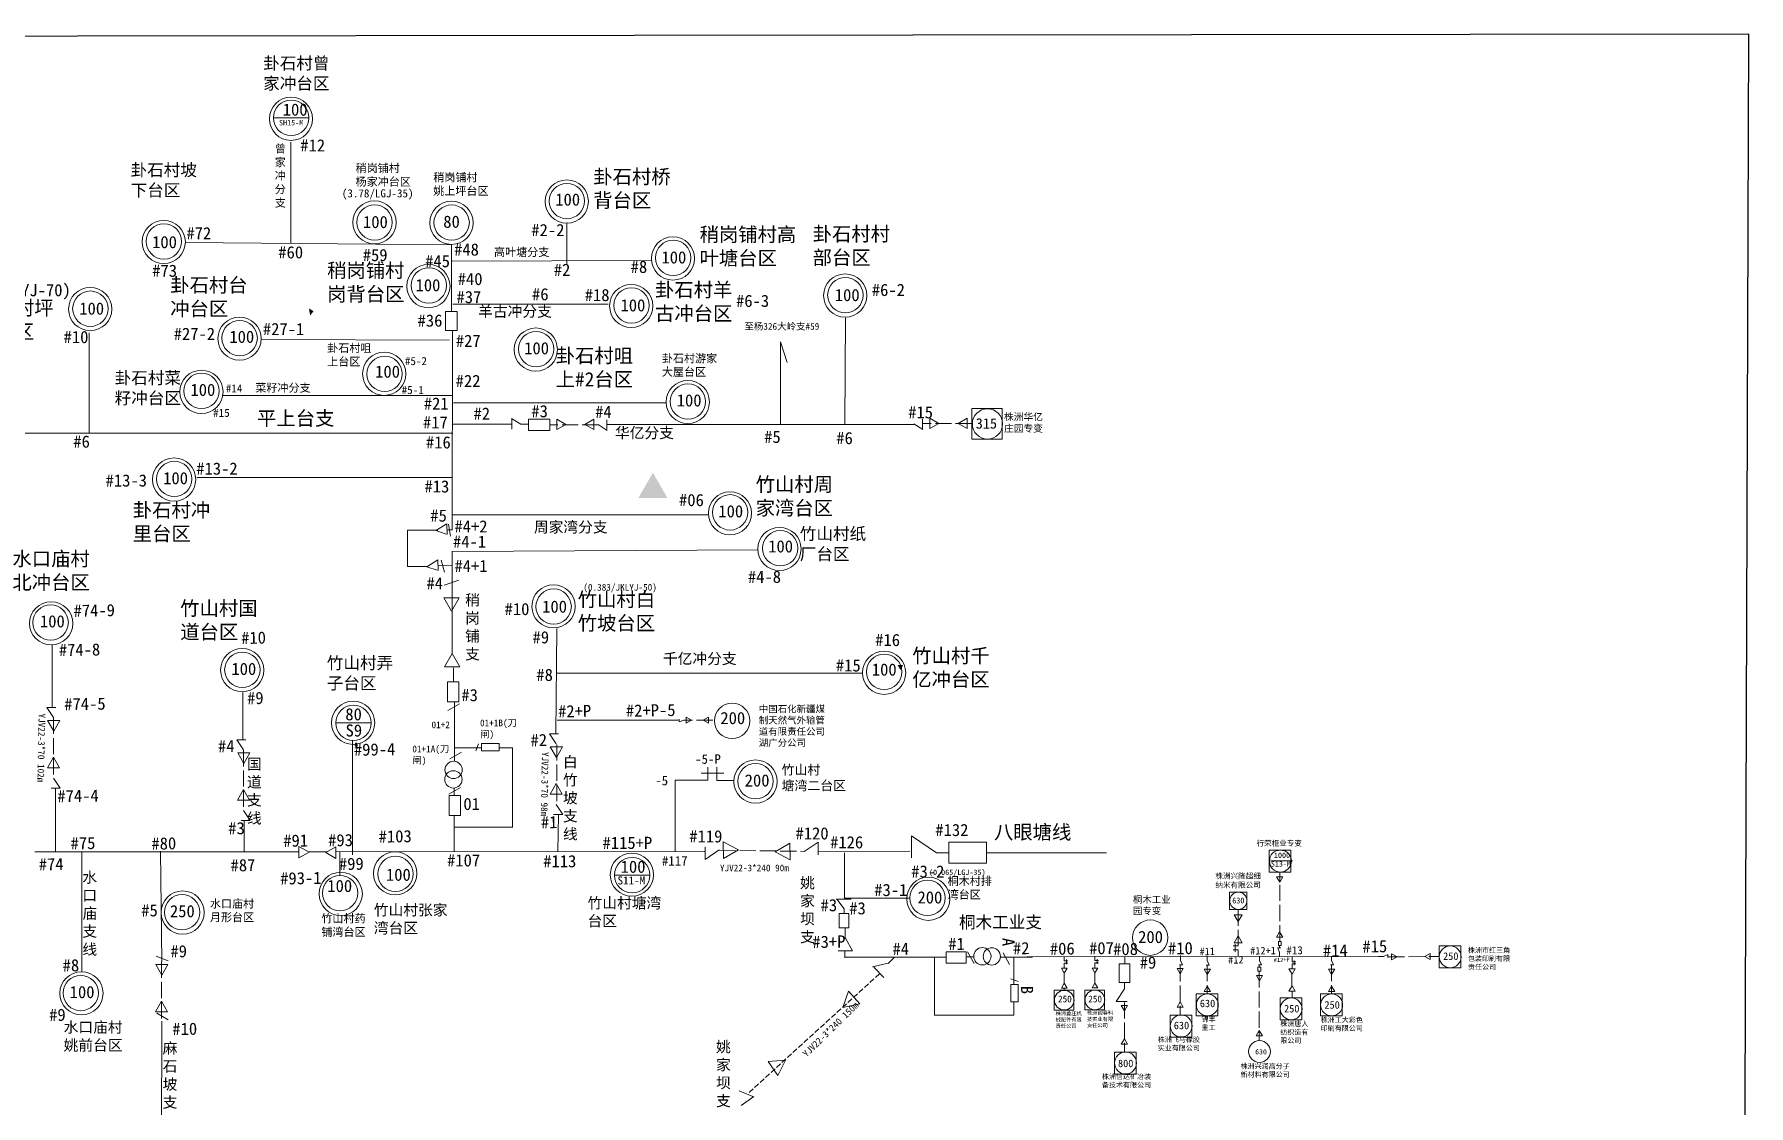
# Model space of a CAD drawing. Header units: millimetres. Extents: x 31 to 2210, y -699 to 811.
# Drawn here: x 824 to 2093, y 18 to 811 of the extents above; entities that cross this region are included whole.
import ezdxf

# ---------------------------------------------------------------- set-up
doc = ezdxf.new("R2010")
doc.units = ezdxf.units.MM
doc.header["$MEASUREMENT"] = 0
doc.linetypes.add('ACAD_ISO02W100', pattern=[15, 12, -3])
doc.linetypes.add('JIS_02_4.0', pattern=[5.5, 4, -1.5])
doc.layers.add('图层2', color=7, linetype='Continuous', lineweight=20)
doc.layers.add('边框层', color=7, linetype='Continuous', lineweight=30)
doc.styles.add('_txtstyle_7.00_0_0', font='simsun.ttc', dxfattribs={"height": 7})
doc.styles.add('_txtstyle_700.00_0_0700', font='simsun.ttc', dxfattribs={"height": 700})
doc.styles.add('_txtstyle_8.00_0_0', font='simsun.ttc', dxfattribs={"height": 8})
doc.styles.add('_txtstyle_9.00_0_0', font='simsun.ttc', dxfattribs={"height": 9})

msp = doc.modelspace()

# ---------------------------------------------------------------- hatches: boundary and pattern name
at = {"layer": '图层2'}
h = msp.add_hatch(color=256, dxfattribs=at)
h.paths.add_polyline_path([(1031, 605.8), (1027.6, 607.9), (1028, 605.3)])
h.paths.add_polyline_path([(1028, 605.3), (1028.5, 602.7), (1031, 605.8)])
for points in [[(1271.4, 467.6), (1292.9, 467.6), (1282.2, 486.2)], [(1463.3, 343.8), (1465.4, 340.2), (1467.4, 343.8)]]:
    msp.add_hatch(color=256, dxfattribs=at).paths.add_polyline_path(points)

# ---------------------------------------------------------------- linework, layer by layer
at = {"color": 0, "linetype": 'ByBlock'}
for p, q in [((1063.6, 284.5), (1061.5, 284.5)), ((1063.2, 285.2), (1061.9, 285.2)), ((1063, 285.7), (1062.1, 285.7)), ((1062.6, 283.2), (1062.6, 284.5))]:
    msp.add_line(p, q, dxfattribs=at)
at = {"layer": '图层2'}
for p, q in [((1027.5, 749), (1001.3, 749)), ((1014.4, 749), (1027.5, 749)), ((1014.2, 656), (1014.2, 731)), ((1218.4, 641), (1218.4, 670.7)), ((1133.2, 654.9), (936, 656.8)), ((1133.2, 655), (1133.2, 605.8)), ((1280.9, 643.3), (1133.7, 642.8)), ((1249.1, 611), (1134, 611)), ((1424.2, 522.1), (1424.6, 601)), ((864.8, 515.5), (864.8, 589.9)), ((1131.5, 584.5), (992.1, 584.9)), ((1133.7, 443.6), (1133.9, 591.4)), ((1376.6, 522.3), (1376.6, 583.2)), ((1376.6, 583.2), (1381.6, 567.8)), ((1134, 543.4), (964, 543.4)), ((1134.5, 538.1), (1292.2, 538.1)), ((1133.8, 522.2), (1177.6, 522.2)), ((1177.6, 526.3), (1184.3, 522.1)), ((1177.8, 518.5), (1177.8, 525.8)), ((1184.3, 522.1), (1190.1, 522.1)), ((1248.3, 517.6), (1241.7, 521.9)), ((1248.1, 525.5), (1248.1, 518.2)), ((1248.6, 522), (1475.4, 522)), ((1482, 518.2), (1475.3, 522.4)), ((1481.7, 526), (1481.7, 518.7)), ((1134, 515.5), (800.6, 515.5)), ((944.7, 482.7), (1133.9, 482.7)), ((1129.7, 448.4), (1121.5, 443.4)), ((1129.9, 440.6), (1129.7, 448.4)), ((1129.9, 444.3), (1129.9, 440.6)), ((1130.8, 448.2), (1132.3, 439.2)), ((1133.8, 455.1), (1323, 455.1)), ((1100.6, 416.9), (1100.6, 443.8)), ((1100.6, 443.8), (1123.1, 443.8)), ((1121.5, 443.4), (1129.2, 440.8)), ((1129.9, 443.9), (1133.8, 443.9)), ((1123.1, 421.7), (1114.8, 416.6)), ((1123.3, 413.9), (1123.1, 421.7)), ((1125.5, 421.4), (1127.9, 412.5)), ((1133.6, 427.9), (1360, 429.1)), ((1133.6, 428.2), (1133.6, 352.4)), ((1115.3, 416.9), (1100.6, 416.9)), ((1114.8, 416.6), (1122.6, 414.1)), ((1133.8, 417.8), (1123.3, 417.5)), ((1123.3, 417.5), (1123.3, 413.9)), ((1138.5, 406.8), (1127.7, 403)), ((1134.5, 331.3), (1134.5, 341.8)), ((1138.9, 315.1), (1130.3, 310.2)), ((1135.2, 272.7), (1135.2, 316.5)), ((1140.5, 279.4), (1131.9, 274.5)), ((1135.3, 282.5), (1155.2, 282.5)), ((1151.2, 280.3), (1153.2, 285.6)), ((1168.3, 282.5), (1178.3, 282.5)), ((1178.3, 282.5), (1178.3, 224.1)), ((1139.8, 253.2), (1131.2, 248.2)), ((1135.1, 247), (1135.1, 252.7)), ((1135.1, 205.6), (1135.1, 232.1)), ((1178.4, 223.7), (1134.9, 223.7)), ((1492.1, 204.9), (1473.6, 217.4)), ((1501.3, 204.9), (1492.1, 204.9)), ((1472.4, 127.6), (1498.9, 127.6)), ((1490.5, 84.3), (1490.5, 127.9)), ((1513.8, 127.7), (1519.5, 127.7)), ((1520, 122.9), (1515.1, 131.5)), ((1539.5, 127.6), (1563, 127.6)), ((1546.2, 122.2), (1541.3, 130.8)), ((1549.3, 127.4), (1549.3, 107.5)), ((1586.6, 124.8), (1589.3, 124.8)), ((1586.6, 123.2), (1589.3, 123.2)), ((1586.6, 123.2), (1586.6, 119.4)), ((1588.2, 122.3), (1588.2, 125.8)), ((1609.3, 125), (1612, 125)), ((1609.3, 123.4), (1612, 123.4)), ((1609.3, 123.4), (1609.3, 119.6)), ((1610.9, 122.5), (1610.9, 126)), ((1755.1, 106.4), (1755.1, 115)), ((1755.2, 122.5), (1755.2, 118.7)), ((1755.3, 124.1), (1758, 124.1)), ((1755.3, 122.5), (1758, 122.5)), ((1756.9, 121.6), (1756.9, 125)), ((1547.2, 111.5), (1552.4, 109.6)), ((1755.2, 97.5), (1755.2, 102.4)), ((1549.4, 94.5), (1549.4, 84.5)), ((1549.4, 84.5), (1490.9, 84.5))]:
    msp.add_line(p, q, dxfattribs=at)
at = {"layer": '图层2', "linetype": 'ACAD_ISO02W100'}
for p, q in [((1241.9, 521.8), (1205.8, 521.8)), ((1518.2, 522.6), (1482, 522.6))]:
    msp.add_line(p, q, dxfattribs=at)
at = {"layer": '图层2', "color": 0}
for p, q in [((1210.4, 292.8), (1211.1, 370.8)), ((837.5, 358.5), (837.5, 312.5)), ((1211.1, 337.9), (1436.9, 337.9)), ((978.7, 288.7), (978.6, 323.4)), ((840.3, 312.5), (833.6, 312.5)), ((838.6, 305.1), (833.6, 312.5)), ((834.2, 302.8), (838.7, 294.9)), ((834.2, 302.8), (843.2, 302.8)), ((838.7, 294.9), (843.2, 302.8)), ((1047.4, 301), (1073.6, 301)), ((1060.5, 301), (1047.4, 301)), ((1212.3, 293), (1205.6, 293)), ((1210.6, 285.5), (1205.6, 293)), ((1211.3, 303), (1300.9, 303)), ((1301.6, 303.8), (1301.6, 301.7)), ((1305, 303), (1301.6, 301.7)), ((980.9, 288.5), (974.2, 288.5)), ((979.2, 281), (974.2, 288.5)), ((1059.7, 203.4), (1059.7, 287.9)), ((1206.2, 283.3), (1210.7, 275.4)), ((1206.2, 283.3), (1215.2, 283.3)), ((1210.7, 275.4), (1215.2, 283.3)), ((834, 267.7), (838.5, 275.7)), ((834, 267.7), (843, 267.7)), ((838.5, 275.7), (843, 267.7)), ((974.9, 278.8), (979.4, 270.9)), ((974.9, 278.8), (983.8, 278.8)), ((979.4, 270.9), (983.8, 278.8)), ((838.5, 260.2), (843.5, 252.8)), ((1206, 248.2), (1210.5, 256.1)), ((1210.5, 256.1), (1215, 248.2)), ((836.7, 252.8), (843.5, 252.8)), ((839.9, 252.1), (839.9, 206.1)), ((974.7, 243.7), (979.2, 251.6)), ((974.7, 243.7), (983.6, 243.7)), ((979.2, 251.6), (983.6, 243.7)), ((1206, 248.2), (1215, 248.2)), ((977.3, 228.8), (984.1, 228.7)), ((979.1, 236.2), (984.1, 228.7)), ((979.7, 205.3), (979.7, 228.6)), ((1208.7, 233.3), (1215.5, 233.2)), ((1210.5, 240.7), (1215.5, 233.2)), ((1212.2, 232.6), (1211.9, 206)), ((1473.6, 201), (1473.6, 217.4)), ((824.6, 205.6), (1019.9, 205.6)), ((859.4, 205.3), (859.5, 116.8)), ((917.7, 206), (918.7, 124)), ((1020.2, 209.6), (1020.2, 201)), ((1020.2, 209.6), (1027.8, 205.3)), ((1027.8, 205.3), (1020.2, 201)), ((1027.3, 205.6), (1040.9, 205.6)), ((1047.6, 209.3), (1040, 205)), ((1040, 205), (1047.6, 200.7)), ((1047.6, 209.3), (1047.6, 200.7)), ((1047.6, 205.6), (1320.4, 205.7)), ((1050.4, 188.1), (1050.4, 205.6)), ((1320.8, 209.3), (1320.9, 199.9)), ((1331.2, 207), (1320.9, 199.9)), ((1334.4, 200.5), (1334.2, 213)), ((1345.4, 206.9), (1334.2, 213)), ((1334.4, 200.5), (1345.4, 206.9)), ((1372.6, 205.6), (1383.6, 212)), ((1383.8, 199.5), (1372.6, 205.6)), ((1383.8, 199.5), (1383.6, 212)), ((1394.2, 205.8), (1404.5, 212.8)), ((1404.3, 205.9), (1472.4, 206.1)), ((1404.6, 203.4), (1404.5, 212.8)), ((1424, 204.8), (1423.9, 170.4)), ((1747.4, 198.9), (1739.3, 198.9)), ((1739.3, 198.9), (1755.5, 198.9)), ((1266.8, 188.3), (1253.7, 188.3)), ((1253.7, 188.3), (1279.9, 188.3)), ((1428.8, 170.4), (1417.9, 170.4)), ((1423.6, 163.3), (1418.2, 170.4)), ((1423.8, 171.2), (1472.2, 171.2)), ((1423.6, 159.9), (1423.6, 163.3)), ((1424.4, 141.1), (1424.4, 149.2)), ((1430, 132.2), (1424.6, 141.7)), ((923.3, 124.8), (914.4, 128.2)), ((1430, 132.2), (1419.2, 132.2)), ((1424.1, 132.2), (1424.1, 127.1)), ((1482.9, 127.6), (1424.5, 127.5)), ((1456.2, 122.9), (1460.7, 127.4)), ((1819.1, 128.1), (1559, 127.8)), ((1586.6, 124.8), (1586.6, 128)), ((1609.3, 125), (1609.3, 128.2)), ((1631.4, 127.7), (1631.4, 123.1)), ((1672.7, 125.1), (1672.7, 128.7)), ((1692.5, 124.8), (1692.5, 128.3)), ((1715.3, 135.9), (1711.6, 135.9)), ((1715.4, 132.9), (1711.7, 132.9)), ((1713.1, 137.1), (1713.1, 131.4)), ((1715.4, 128.5), (1715.4, 132.9)), ((1731.1, 124.7), (1731.1, 128.3)), ((1745.9, 131.1), (1744.6, 134.5)), ((1746.8, 134.5), (1744.6, 134.5)), ((1745.9, 131.6), (1745.9, 128.1)), ((1746, 134.6), (1746, 135.9)), ((1755.3, 124.1), (1755.3, 128)), ((1784.5, 124.8), (1784.5, 128.3)), ((1822.9, 128.1), (1819.4, 128.1)), ((1822.8, 128.1), (1826.2, 129.5)), ((1826.2, 127.3), (1826.2, 129.5)), ((914.2, 122.2), (918.7, 114.3)), ((914.2, 122.2), (923.2, 122.2)), ((918.7, 114.3), (923.2, 122.2)), ((1444.8, 120.5), (1456.2, 123)), ((1453.2, 112.5), (1445.6, 120.2)), ((1671.9, 121.8), (1674.1, 121.8)), ((1672.7, 125.2), (1674.1, 121.8)), ((1691.7, 121.6), (1693.8, 121.6)), ((1692.5, 125), (1693.8, 121.6)), ((1730.3, 121.8), (1732.5, 121.8)), ((1731, 121.8), (1731, 120.5)), ((1731.1, 125.2), (1732.5, 121.8)), ((1783.7, 121.9), (1785.8, 121.9)), ((1784.5, 125.2), (1785.8, 121.9)), ((1422.7, 90.3), (1426.9, 102.3)), ((1435.2, 92.9), (1426.9, 102.3)), ((1631.2, 104.1), (1625, 94.8)), ((1631.2, 108.7), (1631.2, 104.1)), ((914, 87.1), (918.5, 95)), ((918.5, 95), (923, 87.1)), ((1435.2, 92.9), (1422.7, 90.3)), ((1633.2, 94.8), (1625, 94.8)), ((914, 87.1), (923, 87.1)), ((915.1, 86.1), (923.5, 81.1)), ((918.6, 80.2), (918.5, -3.5)), ((1367.5, 50.3), (1380.2, 51.4)), ((1380.2, 51.4), (1374.6, 40)), ((1367.5, 50.3), (1374.6, 40)), ((1346, 28.5), (1356.1, 24.5)), ((1356.9, 24.5), (1347.5, 17.7))]:
    msp.add_line(p, q, dxfattribs=at)
at = {"layer": '图层2', "color": 0, "linetype": 'ACAD_ISO02W100'}
for p, q in [((838.5, 304.8), (838.5, 260.2)), ((1326.4, 303.1), (1305, 303.1)), ((979.1, 280.8), (979.2, 236.2)), ((1211, 285.1), (1211, 240.5)), ((1331.4, 206.7), (1394.1, 205.9)), ((1746.1, 139.2), (1746.1, 190.4)), ((1715.3, 162.7), (1715.3, 135.9)), ((1826.5, 127.7), (1863.5, 128.1)), ((918.5, 124.2), (918.5, 79.6)), ((1586.6, 115.2), (1586.6, 108.2)), ((1609.3, 115.7), (1609.3, 108.3)), ((1672.3, 121.5), (1672.3, 84.5)), ((1692.5, 121.7), (1692.5, 100.3)), ((1731, 117.2), (1731, 66)), ((1784.4, 121.8), (1784.4, 100.4)), ((1586.5, 104.6), (1586.5, 103)), ((1631.1, 94.1), (1631.1, 57.1))]:
    msp.add_line(p, q, dxfattribs=at)
at = {"layer": '图层2', "color": 7, "linetype": 'Continuous', "lineweight": 0, "ltscale": 1.241558}
for p, q in [((1322.8, 258.5), (1322.8, 268.3)), ((1329.6, 258.4), (1329.6, 268.2)), ((1317.8, 263.9), (1334.6, 263.9)), ((1329.6, 258.4), (1342.2, 258.4))]:
    msp.add_line(p, q, dxfattribs=at)
at = {"layer": '图层2', "color": 7, "linetype": 'Continuous', "lineweight": 0, "ltscale": 4.022647}
for p, q in [((1298.6, 205.7), (1298.6, 258.5)), ((1298.6, 258.5), (1322.8, 258.5)), ((1298.6, 205.7), (1298.6, 205.7))]:
    msp.add_line(p, q, dxfattribs=at)
at = {"layer": '图层2', "color": 1}
msp.add_line((1529.1, 204.9), (1617.9, 204.9), dxfattribs=at)
at = {"layer": '图层2', "color": 0, "linetype": 'JIS_02_4.0'}
msp.add_line((1449.8, 115.3), (1352.6, 26.8), dxfattribs=at)
at = {"layer": '图层2'}
for points in [[(1128.6, 605.6), (1137.4, 605.6), (1137.4, 591.5), (1128.6, 591.5)], [(1518.3, 533.7), (1540.7, 533.7), (1540.7, 511.1), (1518.3, 511.1)], [(1190.1, 525.8), (1205.9, 525.8), (1205.9, 517.6), (1190.1, 517.6)], [(1217.6, 522), (1211, 518.2), (1211, 525.9)], [(1231.8, 522), (1238.4, 518.2), (1238.4, 525.9)], [(1493.9, 522.8), (1487.2, 518.9), (1487.2, 526.6)], [(1508, 522.8), (1514.7, 518.9), (1514.7, 526.6)], [(1133.2, 383.7), (1138.8, 393.5), (1127.5, 393.5)], [(1133.6, 352.3), (1128, 342.5), (1139.2, 342.5)], [(1130.2, 331.4), (1138.6, 331.4), (1138.6, 316.7), (1130.2, 316.7)], [(1155.4, 285.7), (1168.3, 285.7), (1168.3, 280.3), (1155.4, 280.3)], [(1131.3, 247.2), (1139.7, 247.2), (1139.7, 232.5), (1131.3, 232.5)], [(1501.3, 212.7), (1529.1, 212.7), (1529.1, 197.1), (1501.3, 197.1)], [(1514, 131.4), (1514, 123), (1499.3, 123), (1499.3, 131.4)], [(1552.6, 107.4), (1552.6, 94.5), (1547.2, 94.5), (1547.2, 107.4)]]:
    msp.add_lwpolyline(points, close=True, dxfattribs=at)
at = {"layer": '图层2', "color": 0}
for points in [[(1310.8, 303), (1306.8, 300.7), (1306.8, 305.3)], [(1319.3, 303), (1323.2, 300.7), (1323.2, 305.3)], [(1738.2, 206.8), (1754.4, 206.8), (1754.4, 190.5), (1738.2, 190.5)], [(1746.1, 183), (1743.8, 187), (1748.4, 187)], [(1709, 175.7), (1721.7, 175.7), (1721.7, 162.9), (1709, 162.9)], [(1427.2, 149.2), (1419.9, 149.2), (1419.9, 159.9), (1427.2, 159.9)], [(1715.3, 153.9), (1718.2, 158.9), (1712.4, 158.9)], [(1715.3, 143.3), (1718.2, 138.2), (1712.4, 138.2)], [(1746, 146.3), (1743.7, 142.3), (1748.3, 142.3)], [(1747.1, 136.1), (1745.1, 136.1), (1745.1, 139.1), (1747.1, 139.1)], [(1832.9, 127.8), (1828.9, 130.1), (1828.9, 125.5)], [(1853.4, 128), (1857.4, 130.3), (1857.4, 125.7)], [(1864, 135.9), (1880.2, 135.9), (1880.2, 119.7), (1864, 119.7)], [(1586.6, 115.8), (1588.7, 119.3), (1584.5, 119.3)], [(1609.3, 116), (1611.4, 119.5), (1607.2, 119.5)], [(1627.3, 108.7), (1627.3, 122.6), (1635.1, 122.6), (1635.1, 108.7)], [(1672.4, 115.1), (1674.7, 119.1), (1670.1, 119.1)], [(1692.5, 114.6), (1694.8, 118.6), (1690.2, 118.6)], [(1730, 120.2), (1732, 120.2), (1732, 117.3), (1730, 117.3)], [(1755.2, 114.9), (1757.5, 118.9), (1752.9, 118.9)], [(1784.5, 114.6), (1786.8, 118.6), (1782.2, 118.6)], [(1579.2, 103), (1593.7, 103), (1593.7, 88.4), (1579.2, 88.4)], [(1586.6, 108.2), (1588.7, 104.6), (1584.5, 104.6)], [(1601.9, 103.2), (1616.4, 103.2), (1616.4, 88.6), (1601.9, 88.6)], [(1609.3, 108.4), (1611.4, 104.8), (1607.2, 104.8)], [(1692.5, 106.2), (1694.8, 102.2), (1690.2, 102.2)], [(1731.1, 110), (1733.4, 114), (1728.8, 114)], [(1755.2, 106.4), (1757.5, 102.4), (1752.9, 102.4)], [(1784.5, 106.2), (1786.8, 102.2), (1782.2, 102.2)], [(1631.1, 87.7), (1633.4, 91.7), (1628.8, 91.7)], [(1672.4, 94.6), (1674.7, 90.6), (1670.1, 90.6)], [(1684.2, 100.3), (1700.4, 100.3), (1700.4, 84), (1684.2, 84)], [(1746.3, 97.4), (1762.5, 97.4), (1762.5, 81.1), (1746.3, 81.1)], [(1776.2, 100.3), (1792.4, 100.3), (1792.4, 84.1), (1776.2, 84.1)], [(1664.9, 84.7), (1681.1, 84.7), (1681.1, 68.4), (1664.9, 68.4)], [(1631.1, 67.2), (1633.4, 63.2), (1628.8, 63.2)], [(1731, 73.3), (1733.3, 69.3), (1728.7, 69.3)], [(1623.7, 57.3), (1639.8, 57.3), (1639.8, 41), (1623.7, 41)]]:
    msp.add_lwpolyline(points, close=True, dxfattribs=at)
at = {"layer": '图层2'}
for centre, radius in [((1014.3, 748.3), 16), ((1014.4, 749), 13.1), ((1218.4, 687), 16), ((1218.5, 687.4), 13.1), ((1076.1, 671.6), 16), ((1133.1, 671.3), 16), ((920.1, 657.1), 16), ((1076.2, 671.6), 13.1), ((1133.2, 671.4), 13.1), ((920.2, 657.5), 13.1), ((1297, 644.9), 16), ((1297.2, 645.3), 13.1), ((1116, 624.4), 16), ((1116.3, 624.9), 13.1), ((865.7, 607.4), 16), ((1266.1, 609.7), 16), ((1266.3, 610.1), 13.1), ((1424.5, 617.4), 16), ((1424.6, 617.7), 13.1), ((865.8, 607.7), 13.1), ((976.2, 585.5), 16), ((976.3, 585.9), 13.1), ((1195.5, 577.4), 16), ((1195.7, 577.8), 13.1), ((1083.3, 559.5), 16), ((1083.6, 559.4), 13.1), ((948, 546.1), 16), ((948.1, 546.8), 13.1), ((1308, 538.6), 16), ((1308.1, 538.9), 13.1), ((1529.8, 522.4), 11.2), ((927.8, 481.2), 16), ((927.9, 481.6), 13.1), ((1339.2, 456.2), 16), ((1339.3, 456.9), 13.1), ((1134.6, 266.2), 6.4), ((1134.5, 259.2), 6.4), ((1486, 170.8), 16), ((1485.4, 171.4), 13.1), ((1526, 128.2), 6.4), ((1533, 128.1), 6.4)]:
    msp.add_circle(centre, radius, dxfattribs=at)
at = {"layer": '图层2', "color": 0}
for centre, radius in [((1375.8, 429.8), 16), ((1376.4, 430.3), 13.1), ((1208.6, 387.3), 16), ((1208.7, 387.1), 13.1), ((836.8, 374.7), 16), ((836.4, 375.3), 13.1), ((978.2, 340.1), 16), ((978.3, 340.3), 13.1), ((1453.3, 338.1), 16), ((1453.3, 338.8), 13.1), ((1060.3, 301.1), 16), ((1060.5, 301), 13.1), ((1340.8, 302.5), 13.1), ((1358.1, 257.6), 16), ((1358.1, 257.8), 13.1), ((1091.4, 189.6), 16), ((1266.6, 188.6), 16), ((1746.6, 198.7), 8.11), ((1051.1, 174.4), 16), ((1091.6, 189.2), 13.1), ((1266.8, 188.3), 13.1), ((1050.6, 175), 13.1), ((934.1, 160.6), 16), ((933.7, 160.8), 13.1), ((1715.5, 169.3), 6.36), ((1650.3, 142), 13.1), ((1872.3, 127.8), 8.11), ((859.2, 100.8), 16), ((858.7, 101), 13.1), ((1586.6, 95.7), 7.25), ((1609.3, 95.9), 7.25), ((1692.5, 92.2), 8.11), ((1754.6, 89.3), 8.11), ((1784.5, 92.2), 8.11), ((1673.2, 76.6), 8.11), ((1731.1, 57.7), 8.11), ((1632, 49.2), 8.11)]:
    msp.add_circle(centre, radius, dxfattribs=at)
at = {"layer": '边框层'}
msp.add_lwpolyline([(32.4, -698.7), (2088.2, -698.7), (2093.2, 810.9), (30.9, 808.6)], close=True, dxfattribs=at)

# ---------------------------------------------------------------- texts
at = {"layer": '图层2', "color": 7, "linetype": 'Continuous', "lineweight": 0, "ltscale": 4.022647, "char_height": 7, "attachment_point": 1}
for s, insert, style in [('-5-P', (1313.4, 277.7), '_txtstyle_7.00_0_0'), ('竹山村^M^J塘湾二台区', (1377.4, 269.8), '_txtstyle_700.00_0_0700'), ('-5', (1283.9, 261.8), '_txtstyle_7.00_0_0')]:
    msp.add_mtext(s, dxfattribs=dict(at, insert=insert, style=style))
at = {"layer": '边框层'}
for s, insert, char_height, width, attachment_point in [('{\\fSimSun|b0|i0|c134|p2;\\C0;卦石村曾家冲台区}', (993.7, 794), 9, 59.946, 1), ('{\\fSimSun|b0|i0|c134|p2;100}', (1008.2, 759.6), 9, 34.952, 1), ('{\\fSimSun|b0|i0|c134|p2;SH15-M}', (1005.4, 747.4), 4, 34.952, 1), ('{\\fSimSun|b0|i0|c134|p2;曾家冲分支}', (1002.3, 729.1), 6, 12.509, 1), ('{\\fSimSun|b0|i0|c134|p2;#12}', (1021.2, 733.1), 9, 34.952, 1), ('{\\fSimSun|b0|i0|c134|p2;卦石村坡下台区}', (895.6, 714.9), 9, 59.946, 1), ('{\\fSimSun|b0|i0|c134|p2;稍岗铺村\\P杨家冲台区}', (1062.1, 714.7), 6, 62.205, 1), ('{\\fSimSun|b0|i0|c134|p2;卦石村桥背台区}', (1238, 710.7), 10.5, 59.946, 1), ('{\\fSimSun|b0|i0|c134|p2;稍岗铺村\\P姚上坪台区}', (1119.6, 707.9), 6, 62.205, 1), ('{\\fSimSun|b0|i0|c134|p2;(3.78/LGJ-35)}', (1105, 696.1), 6, 60.654, 3), ('{\\fSimSun|b0|i0|c134|p2;100}', (1209.9, 693), 9, 34.952, 1), ('{\\fSimSun|b0|i0|c134|p2;100}', (1067.6, 676.4), 9, 34.952, 1), ('{\\fSimSun|b0|i0|c134|p2;80}', (1127, 676.6), 9, 34.952, 1), ('{\\fSimSun|b0|i0|c134|p2;100}', (911.5, 661.5), 9, 34.952, 1), ('{\\fSimSun|b0|i0|c134|p2;\\C0;#72}', (936.9, 668.1), 9, 34.952, 1), ('{\\fSimSun|b0|i0|c134|p2;#2-2}', (1192.2, 670.4), 9, 34.952, 1), ('{\\fSimSun|b0|i0|c134|p2;稍岗铺村高叶塘台区}', (1316.7, 667.9), 10.5, 78.935, 1), ('{\\fSimSun|b0|i0|c134|p2;卦石村村部台区}', (1400.4, 668.3), 10.5, 59.946, 1), ('{\\fSimSun|b0|i0|c134|p2;#60}', (1004.9, 653.9), 9, 34.952, 1), ('{\\fSimSun|b0|i0|c134|p2;#59}', (1067.4, 651.9), 9, 34.952, 1), ('{\\fSimSun|b0|i0|c134|p2;#45}', (1113.6, 647.4), 9, 34.952, 1), ('{\\fSimSun|b0|i0|c134|p2;#48}', (1135, 656), 9, 34.952, 1), ('{\\fSimSun|b0|i0|c134|p2;高叶塘分支}', (1164.6, 652.6), 6, 78.935, 1), ('{\\fSimSun|b0|i0|c134|p2;100}', (1288.5, 650.2), 9, 34.952, 1), ('{\\fSimSun|b0|i0|c134|p2;#73}', (911.6, 640.3), 9, 34.952, 1), ('{\\fSimSun|b0|i0|c134|p2;稍岗铺村岗背台区}', (1041, 641.3), 10.5, 67.207, 1), ('{\\fSimSun|b0|i0|c134|p2;#2}', (1208.8, 641), 9, 34.952, 1), ('{\\fSimSun|b0|i0|c134|p2;#8}', (1265.7, 643.2), 9, 34.952, 1), ('{\\fSimSun|b0|i0|c134|p2;(0.28/JKLYJ-70)}', (851.3, 625.9), 9, 60.654, 3), ('{\\fSimSun|b0|i0|c134|p2;卦石村台冲台区}', (924.9, 630.4), 10.5, 59.946, 1), ('{\\fSimSun|b0|i0|c134|p2;100}', (1106.5, 629.6), 9, 34.952, 1), ('{\\fSimSun|b0|i0|c134|p2;#40}', (1137.7, 634.2), 9, 34.952, 1), ('{\\fSimSun|b0|i0|c134|p2;#6}', (1192.7, 622.9), 9, 34.952, 1), ('{\\fSimSun|b0|i0|c134|p2;#18}', (1231.7, 622.3), 9, 34.952, 1), ('{\\fSimSun|b0|i0|c134|p2;卦石村羊古冲台区}', (1283.7, 626.9), 10.5, 59.946, 1), ('{\\fSimSun|b0|i0|c134|p2;100}', (1416.8, 622.3), 9, 34.952, 1), ('{\\fSimSun|b0|i0|c134|p2;#6-2}', (1444.2, 626.1), 9, 34.952, 1), ('{\\fSimSun|b0|i0|c134|p2;卦石村坪上台区}', (781.3, 613.5), 10.5, 59.946, 1), ('{\\fSimSun|b0|i0|c134|p2;100}', (857.6, 612.3), 9, 34.952, 1), ('{\\fSimSun|b0|i0|c134|p2;#37}', (1136.8, 620.8), 9, 34.952, 1), ('{\\fSimSun|b0|i0|c134|p2;羊古冲分支}', (1152.8, 609.7), 8, 62.205, 1), ('{\\fSimSun|b0|i0|c134|p2;100}', (1258.2, 614.7), 9, 34.952, 1), ('{\\fSimSun|b0|i0|c134|p2;#6-3}', (1343.7, 618), 9, 34.952, 1), ('{\\fSimSun|b0|i0|c134|p2;#27-1}', (993.5, 597.1), 9, 34.952, 1), ('{\\fSimSun|b0|i0|c134|p2;#36}', (1108, 603.4), 9, 34.952, 1), ('{\\fSimSun|b0|i0|c134|p2;至杨326大岭支#59}', (1349.9, 597.1), 5, 78.935, 1), ('{\\fSimSun|b0|i0|c134|p2;#10}', (846, 591.2), 9, 34.952, 1), ('{\\fSimSun|b0|i0|c134|p2;#27-2}', (927.5, 593.6), 9, 34.952, 1), ('{\\fSimSun|b0|i0|c134|p2;100}', (968.7, 591.4), 9, 34.952, 1), ('{\\fSimSun|b0|i0|c134|p2;#27}', (1136.3, 588.4), 9, 34.952, 1), ('{\\fSimSun|b0|i0|c134|p2;卦石村咀\\P上台区}', (1041.1, 581.5), 6, 58.645, 1), ('{\\fSimSun|b0|i0|c134|p2;#5-2}', (1098.6, 571.9), 6, 34.952, 1), ('{\\fSimSun|b0|i0|c134|p2;100}', (1186.9, 582.9), 9, 34.952, 1), ('{\\fSimSun|b0|i0|c134|p2;卦石村咀上#2台区}', (1210.2, 578.2), 10.5, 59.946, 1), ('{\\fSimSun|b0|i0|c134|p2;卦石村游家大屋台区}', (1288.8, 573.9), 6, 41.09, 1), ('{\\fSimSun|b0|i0|c134|p2;卦石村菜籽冲台区}', (883.8, 561), 9, 59.946, 1), ('{\\fSimSun|b0|i0|c134|p2;100}', (1076.6, 565.6), 9, 34.952, 1), ('{\\fSimSun|b0|i0|c134|p2;#22}', (1136.2, 558.7), 9, 34.952, 1), ('{\\fSimSun|b0|i0|c134|p2;100}', (939.9, 552.1), 9, 34.952, 1), ('{\\fSimSun|b0|i0|c134|p2;#14}', (966.1, 551.7), 6, 34.952, 1), ('{\\fSimSun|b0|i0|c134|p2;菜籽冲分支}', (987.9, 552.1), 6, 59.946, 1), ('{\\fSimSun|b0|i0|c134|p2;#5-1}', (1096.2, 550.5), 6, 34.952, 1), ('{\\fSimSun|b0|i0|c134|p2;#15}', (956.7, 533.6), 6, 34.952, 1), ('{\\fSimSun|b0|i0|c134|p2;平上台支}', (989.2, 531.8), 10.5, 59.946, 1), ('{\\fSimSun|b0|i0|c134|p2;#21}', (1112.6, 541.9), 9, 34.952, 1), ('{\\fSimSun|b0|i0|c134|p2;#2}', (1149.4, 534.5), 9, 34.952, 1), ('{\\fSimSun|b0|i0|c134|p2;#3}', (1192.2, 536.3), 9, 34.952, 1), ('{\\fSimSun|b0|i0|c134|p2;#4}', (1239.4, 535.8), 9, 34.952, 1), ('{\\fSimSun|b0|i0|c134|p2;100}', (1299.8, 544.3), 9, 34.952, 1), ('{\\fSimSun|b0|i0|c134|p2;#15}', (1471.1, 535.5), 9, 34.952, 1), ('{\\fSimSun|b0|i0|c134|p2;#17}', (1112, 528), 9, 34.952, 1), ('{\\fSimSun|b0|i0|c134|p2;华亿分支}', (1254.1, 519.8), 8, 62.205, 1), ('{\\fSimSun|b0|i0|c134|p2;315}', (1521.1, 526.6), 7.727, 30.009, 1), ('{\\fSimSun|b0|i0|c134|p2;株洲华亿庄园专变}', (1542, 530.2), 5.151, 29.133, 1), ('{\\fSimSun|b0|i0|c134|p2;#6}', (853.2, 513.8), 9, 34.952, 1), ('{\\fSimSun|b0|i0|c134|p2;#16}', (1114.2, 513.2), 9, 34.952, 1), ('{\\fSimSun|b0|i0|c134|p2;#5}', (1364.5, 517.3), 9, 34.952, 1), ('{\\fSimSun|b0|i0|c134|p2;#6}', (1417.9, 516.4), 9, 34.952, 1), ('{\\fSimSun|b0|i0|c134|p2;#13-3}', (877.1, 485), 9, 34.952, 1), ('{\\fSimSun|b0|i0|c134|p2;100}', (919.7, 486.7), 9, 34.952, 1), ('{\\fSimSun|b0|i0|c134|p2;#13-2}', (944.2, 493.8), 9, 34.952, 1), ('{\\fSimSun|b0|i0|c134|p2;竹山村周家湾台区}', (1358.2, 482.9), 10.5, 58.645, 1), ('{\\fSimSun|b0|i0|c134|p2;#13}', (1113.1, 480.6), 9, 34.952, 1), ('{\\fSimSun|b0|i0|c134|p2;#06}', (1301.5, 470.5), 9, 34.952, 1), ('{\\fSimSun|b0|i0|c134|p2;卦石村冲里台区}', (897.2, 463.9), 10.5, 59.946, 1), ('{\\fSimSun|b0|i0|c134|p2;#5}', (1117.4, 459), 9, 34.952, 1), ('{\\fSimSun|b0|i0|c134|p2;100}', (1330.6, 462.2), 9, 34.952, 1), ('{\\fSimSun|b0|i0|c134|p2;周家湾分支}', (1194.1, 450), 8, 62.205, 1), ('{\\fSimSun|b0|i0|c134|p2;100}', (1367.5, 436.2), 9, 34.952, 1), ('{\\fSimSun|b0|i0|c134|p2;#132}', (1491.2, 226.2), 9, 34.952, 1), ('{\\fSimSun|b0|i0|c134|p2;#3-2}', (1473.4, 195.5), 9, 34.952, 1), ('{\\fSimSun|b0|i0|c134|p2;(0.065/LGJ-35)}', (1528.4, 192.4), 4, 60.937, 3), ('{\\fSimSun|b0|i0|c134|p2;桐木村排湾台区}', (1500.3, 186.9), 6, 33.21, 1), ('{\\fSimSun|b0|i0|c134|p2;桐木工业支}', (1508.7, 158), 9, 75.542, 1)]:
    msp.add_mtext(s, dxfattribs=dict(at, insert=insert, char_height=char_height, width=width, attachment_point=attachment_point))
at = {"layer": '边框层', "color": 0}
for s, insert, char_height, width, attachment_point in [('{\\fSimSun|b0|i0|c134|p2;#4+2}', (1135.3, 451), 9, 34.952, 1), ('{\\fSimSun|b0|i0|c134|p2;竹山村纸厂台区}', (1390.9, 445.6), 9, 49.732, 1), ('{\\fSimSun|b0|i0|c134|p2;#4-1}', (1134.2, 439.7), 9, 34.952, 1), ('{\\fSimSun|b0|i0|c134|p2;水口庙村北冲台区}', (808.1, 427.8), 10.5, 63.626, 1), ('{\\fSimSun|b0|i0|c134|p2;#4+1}', (1135.3, 421.7), 9, 34.952, 1), ('{\\fSimSun|b0|i0|c134|p2;#4}', (1114.6, 408.9), 9, 34.952, 1), ('{\\fSimSun|b0|i0|c134|p2;#4-8}', (1352.5, 413.7), 9, 34.952, 1), ('{\\fSimSun|b0|i0|c134|p2;稍岗铺支}', (1143.2, 396), 8, 12.509, 1), ('{\\fSimSun|b0|i0|c134|p2;竹山村白竹坡台区}', (1226.5, 397.6), 10.5, 58.645, 1), ('{\\fSimSun|b0|i0|c134|p2;(0.383/JKLYJ-50)}', (1285.1, 403.9), 5, 60.654, 3), ('{\\fSimSun|b0|i0|c134|p2;竹山村国道台区}', (932.3, 391.1), 10.5, 64.884, 1), ('{\\fSimSun|b0|i0|c134|p2;#10}', (1172.4, 389.8), 9, 34.952, 1), ('{\\fSimSun|b0|i0|c134|p2;100}', (1200.2, 391.6), 9, 34.952, 1), ('{\\fSimSun|b0|i0|c134|p2;100}', (828.5, 380.7), 9, 34.952, 1), ('{\\fSimSun|b0|i0|c134|p2;#9}', (1193.1, 368.9), 9, 34.952, 1), ('{\\fSimSun|b0|i0|c134|p2;#16}', (1446.7, 366.9), 9, 34.952, 1), ('{\\fSimSun|b0|i0|c134|p2;竹山村千亿冲台区}', (1474.1, 356), 10.5, 58.645, 1), ('{\\fSimSun|b0|i0|c134|p2;100}', (970.2, 345.5), 9, 34.952, 1), ('{\\fSimSun|b0|i0|c134|p2;竹山村弄子台区}', (1040.8, 349.9), 9, 54.397, 1), ('{\\fSimSun|b0|i0|c134|p2;千亿冲分支}', (1289.6, 352.6), 8, 62.205, 1), ('{\\fSimSun|b0|i0|c134|p2;#15}', (1417.6, 348.1), 9, 34.952, 1), ('{\\fSimSun|b0|i0|c134|p2;100}', (1444.2, 345), 9, 34.952, 1), ('{\\fSimSun|b0|i0|c134|p2;#8}', (1195.9, 341.1), 9, 34.952, 1), ('{\\fSimSun|b0|i0|c134|p2;#3}', (1140.4, 326.1), 9, 34.952, 1), ('{\\fSimSun|b0|i0|c134|p2;80}', (1054.5, 311.9), 9, 34.952, 1), ('{\\fSimSun|b0|i0|c134|p2;200}', (1332.1, 309.1), 9, 34.952, 1), ('{\\fSimSun|b0|i0|c134|p2;中国石化新疆煤制天然气外输管道有限责任公司湖广分公司}', (1360.5, 313.8), 5, 54.367, 1), ('{\\fSimSun|b0|i0|c134|p2;S9}', (1054.7, 299.9), 9, 34.952, 1), ('{\\fSimSun|b0|i0|c134|p2;01+2}', (1118.3, 302.1), 5, 34.952, 1), ('{\\fSimSun|b0|i0|c134|p2;01+1B(刀闸)}', (1154.2, 303.5), 5, 34.952, 1), ('{\\fSimSun|b0|i0|c134|p2;01+1A(刀闸)}', (1104.1, 284.2), 5, 34.952, 1), ('{\\fSimSun|b0|i0|c134|p2;国道支线}', (981.7, 274.5), 8, 12.509, 1), ('{\\fSimSun|b0|i0|c134|p2;白竹坡支线}', (1215.6, 276.1), 8, 12.732, 1), ('{\\fSimSun|b0|i0|c134|p2;01}', (1141.9, 245.5), 9, 34.952, 1), ('{\\fSimSun|b0|i0|c134|p2;#115+P}', (1244.9, 216.7), 9, 34.952, 1), ('{\\fSimSun|b0|i0|c134|p2;#119}', (1309.1, 221.5), 9, 34.952, 1), ('{\\fSimSun|b0|i0|c134|p2;#120}', (1387.7, 223.7), 9, 34.952, 1), ('{\\fSimSun|b0|i0|c134|p2;#126}', (1413.3, 217.1), 9, 34.952, 1), ('{\\fSimSun|b0|i0|c134|p2;#107}', (1129.8, 203.7), 9, 34.952, 1), ('{\\fSimSun|b0|i0|c134|p2;行荣柜业专变}', (1728.9, 213.9), 4, 37.987, 1), ('{\\fSimSun|b0|i0|c134|p2;1000}', (1741.8, 205), 4, 21.649, 1), ('{\\fSimSun|b0|i0|c134|p2;水口庙支线}', (859.9, 190.7), 8, 12.204, 1), ('{\\fSimSun|b0|i0|c134|p2;100}', (1084.6, 193.1), 9, 34.952, 1), ('{\\fSimSun|b0|i0|c134|p2;#113}', (1201, 203.1), 9, 34.952, 1), ('{\\fSimSun|b0|i0|c134|p2;100}', (1258.3, 199), 9, 34.952, 1), ('{\\fSimSun|b0|i0|c134|p2;YJV22-3*240 90m}', (1382.8, 196.1), 5, 55.672, 3), ('{\\fSimSun|b0|i0|c134|p2;S13-M}', (1739.5, 198.6), 4, 21.649, 1), ('{\\fSimSun|b0|i0|c134|p2;100}', (1041.2, 184.8), 9, 34.952, 1), ('{\\fSimSun|b0|i0|c134|p2;S11-M}', (1256, 187.4), 6, 34.952, 1), ('{\\fSimSun|b0|i0|c134|p54;姚家坝支}', (1391.1, 186.6), 8, 8.222, 1), ('{\\fSimSun|b0|i0|c134|p2;#3-1}', (1446, 181.8), 9, 34.952, 1), ('{\\fSimSun|b0|i0|c134|p2;株洲兴隆超细纳米有限公司}', (1698.5, 189.7), 4, 37.987, 1), ('{\\fSimSun|b0|i0|c134|p2;250}', (924.7, 166.1), 9, 34.952, 1), ('{\\fSimSun|b0|i0|c134|p2;水口庙村月形台区}', (954.3, 170.1), 6, 37.892, 1), ('{\\fSimSun|b0|i0|c134|p2;桐木工业园专变}', (1637.4, 172.7), 5, 29.633, 1), ('{\\fSimSun|b0|i0|c134|p2;630}', (1711, 171.7), 4.371, 16.974, 1), ('{\\fSimSun|b0|i0|c134|p2;竹山村药铺湾台区}', (1036.8, 159.2), 6, 37.892, 1), ('{\\fSimSun|b0|i0|c134|p2;200}', (1641.3, 147), 9, 34.952, 1), ('{\\fSimSun|b0|i0|c134|p2;250}', (1867, 131.1), 5.575, 21.649, 1), ('{\\fSimSun|b0|i0|c134|p2;株洲市红三角包装印刷有限责任公司}', (1885.4, 134.6), 3.716, 35.383, 1), ('{\\fSimSun|b0|i0|c134|p2;100}', (850.5, 106.2), 9, 34.952, 1), ('{\\fSimSun|b0|i0|c134|p2;250}', (1582, 99.1), 4.984, 19.358, 1), ('{\\fSimSun|b0|i0|c134|p2;250}', (1604.4, 99.1), 4.984, 19.358, 1), ('{\\fSimSun|b0|i0|c134|p2;630}', (1687, 96.1), 5.575, 21.649, 1), ('{\\fSimSun|b0|i0|c134|p2;250}', (1749.3, 92.2), 5.575, 21.649, 1), ('{\\fSimSun|b0|i0|c134|p2;250}', (1779.2, 95), 5.575, 21.649, 1), ('{\\fSimSun|b0|i0|c134|p2;水口庙村姚前台区}', (846, 79.7), 8, 45.758, 1), ('{\\fSimSun|b0|i0|c134|p2;株洲蠡庄机械配件有限责任公司}', (1580.2, 87.3), 2.769, 21.354, 1), ('{\\fSimSun|b0|i0|c134|p2;株洲创春科技实业有限责任公司}', (1603.4, 87.7), 2.769, 21.354, 1), ('{\\fSimSun|b0|i0|c134|p2;630}', (1667.7, 79.8), 5.573, 21.643, 1), ('{\\fSimSun|b0|i0|c134|p2;锦丰重工}', (1688.2, 83.5), 3.716, 14.577, 1), ('{\\fSimSun|b0|i0|c134|p2;株洲唐人纺织造有限公司}', (1746.5, 80.1), 3.716, 23.484, 1), ('{\\fSimSun|b0|i0|c134|p2;株洲工大彩色印刷有限公司}', (1776.4, 83), 3.716, 35.383, 1), ('{\\fSimSun|b1|i0|c134|p2;麻石坡支}', (919.3, 64.1), 8, 12.956, 1), ('{\\fSimSun|b0|i0|c134|p54;姚家坝支}', (1328.9, 65.2), 8, 8.222, 1), ('{\\fSimSun|b0|i0|c134|p2;株洲飞马橡胶实业有限公司}', (1655.8, 68.4), 3.715, 35.372, 1), ('{\\fSimSun|b0|i0|c134|p2;800}', (1626.4, 51.7), 5.573, 21.643, 1), ('{\\fSimSun|b0|i0|c134|p2;630}', (1727.9, 59.3), 3.716, 21.649, 1), ('{\\fSimSun|b0|i0|c134|p2;株洲信达矿冶装备技术有限公司}', (1614.5, 41), 3.715, 39.507, 1), ('{\\fSimSun|b0|i0|c134|p2;株洲兴润高分子新材料有限公司}', (1717.1, 48.7), 3.716, 37.146, 1)]:
    msp.add_mtext(s, dxfattribs=dict(at, insert=insert, char_height=char_height, width=width, attachment_point=attachment_point))
for s, insert, char_height, width, attachment_point, rotation in [('{\\fSimSun|b0|i0|c134|p2;#74-9}', (853.3, 388.5), 9, 34.952, 1, 1), ('{\\fSimSun|b0|i0|c134|p2;#10}', (977.3, 368.4), 9, 34.952, 1, 1), ('{\\fSimSun|b0|i0|c134|p2;#74-8}', (842.4, 359.4), 9, 34.952, 1, 1), ('{\\fSimSun|b0|i0|c134|p2;#74-5}', (846.4, 319.3), 9, 34.952, 1, 1), ('{\\fSimSun|b0|i0|c134|p2;#9}', (981.7, 323.8), 9, 34.952, 1, 1), ('{\\fSimSun|b0|i0|c134|p2;YJV22-3*70 102m}', (831.6, 256.9), 5, 55.672, 3, 268.9624), ('{\\fSimSun|b0|i0|c134|p2;#2+P}', (1211.9, 314), 9, 34.952, 1, 1), ('{\\fSimSun|b0|i0|c134|p2;#2+P-5}', (1262.1, 314.5), 9, 34.952, 1, 1), ('{\\fSimSun|b0|i0|c134|p2;#2}', (1191.5, 292.7), 9, 34.952, 1, 1), ('{\\fSimSun|b0|i0|c134|p2;#4}', (960.2, 288.2), 9, 34.952, 1, 1), ('{\\fSimSun|b0|i0|c134|p2;#99-4}', (1060.8, 285.6), 9, 34.952, 1, 1), ('{\\fSimSun|b0|i0|c134|p2;YJV22-3*70 98m}', (1204.2, 231.8), 5, 55.672, 3, 268.9624), ('{\\fSimSun|b0|i0|c134|p2;#74-4}', (841.3, 251.2), 9, 34.952, 1, 1), ('{\\fSimSun|b0|i0|c134|p2;#1}', (1199.2, 231.9), 9, 34.952, 1, 1), ('{\\fSimSun|b0|i0|c134|p2;#75}', (851.1, 216.3), 9, 34.952, 1, 1), ('{\\fSimSun|b0|i0|c134|p2;#80}', (910.9, 216.1), 9, 34.952, 1, 1), ('{\\fSimSun|b0|i0|c134|p2;#3}', (967.8, 227.4), 9, 34.952, 1, 1), ('{\\fSimSun|b0|i0|c134|p2;#91}', (1008.5, 218.2), 9, 34.952, 1, 1), ('{\\fSimSun|b0|i0|c134|p2;#93}', (1041.7, 218.5), 9, 34.952, 1, 1), ('{\\fSimSun|b0|i0|c134|p2;#103}', (1079.1, 221.3), 9, 34.952, 1, 1), ('{\\fSimSun|b0|i0|c134|p2;#74}', (827.5, 200.7), 9, 34.952, 1, 1), ('{\\fSimSun|b0|i0|c134|p2;#87}', (969.5, 200), 9, 34.952, 1, 1), ('{\\fSimSun|b0|i0|c134|p2;#93-1}', (1006.2, 190.3), 9, 34.952, 1, 1), ('{\\fSimSun|b0|i0|c134|p2;#99}', (1049.7, 201), 9, 34.952, 1, 1), ('{\\fSimSun|b0|i0|c134|p2;#5}', (903.4, 166.6), 9, 34.952, 1, 1), ('{\\fSimSun|b0|i0|c134|p54;#3}', (1406.2, 170.4), 9, 34.952, 1, 1), ('{\\fSimSun|b0|i0|c134|p54;#3}', (1427.4, 168.1), 9, 34.952, 1, 1), ('{\\fSimSun|b0|i0|c134|p54;#3+P}', (1400.1, 143.3), 9, 34.952, 1, 1), ('{\\fSimSun|b0|i0|c134|p54;#1}', (1500.7, 141.8), 9, 34.952, 1, 1), ('{\\fSimSun|b0|i0|c134|p2;A}', (1549.8, 141.8), 9, 34.952, 1, 270), ('{\\fSimSun|b0|i0|c134|p54;#15}', (1807.2, 139.9), 9, 34.952, 1, 1), ('{\\fSimSun|b0|i0|c134|p2;#9}', (925, 136.3), 9, 34.952, 1, 1), ('{\\fSimSun|b0|i0|c134|p54;#4}', (1459.4, 138.1), 9, 34.952, 1, 1), ('{\\fSimSun|b0|i0|c134|p54;#2}', (1548.6, 138.6), 9, 34.952, 1, 1), ('{\\fSimSun|b0|i0|c134|p54;#06}', (1575.9, 138.2), 9, 34.952, 1, 1), ('{\\fSimSun|b0|i0|c134|p54;#07}', (1604.9, 138.6), 9, 34.952, 1, 1), ('{\\fSimSun|b0|i0|c134|p54;#08}', (1622.7, 137.9), 9, 34.952, 1, 1), ('{\\fSimSun|b0|i0|c134|p54;#9}', (1642.4, 127.9), 9, 34.952, 1, 1), ('{\\fSimSun|b0|i0|c134|p54;#10}', (1663.3, 138.5), 9, 34.952, 1, 1), ('{\\fSimSun|b0|i0|c134|p54;#11}', (1686.7, 134.5), 5.575, 21.649, 1, 1), ('{\\fSimSun|b0|i0|c134|p54;#12}', (1707.9, 128.3), 5.575, 21.649, 1, 1), ('{\\fSimSun|b0|i0|c134|p54;#12+1}', (1724.2, 135), 5.575, 21.649, 1, 1), ('{\\fSimSun|b0|i0|c134|p54;#12+P}', (1741.7, 127), 3, 21.649, 1, 1), ('{\\fSimSun|b0|i0|c134|p54;#13}', (1750.9, 135.5), 6, 34.952, 1, 1), ('{\\fSimSun|b0|i0|c134|p54;#14}', (1778, 136.8), 9, 34.952, 1, 1), ('{\\fSimSun|b0|i0|c134|p2;#8}', (845.2, 125.9), 9, 34.952, 1, 1), ('{\\fSimSun|b0|i0|c134|p2;B}', (1563.6, 106.4), 9, 34.952, 1, 270), ('{\\fSimSun|b0|i0|c134|p2;#9}', (835.2, 89.2), 9, 34.952, 1, 1), ('{\\fSimSun|b0|i0|c134|p2;#10}', (926.4, 78.8), 9, 34.952, 1, 1)]:
    msp.add_mtext(s, dxfattribs=dict(at, insert=insert, char_height=char_height, width=width, attachment_point=attachment_point, rotation=rotation))
at = {"layer": '边框层', "color": 7, "attachment_point": 1}
for s, insert, char_height, width, style in [('{\\fSimSun|b0|i0|c134|p2;200}', (1350.1, 262.9), 9, 34.952, '_txtstyle_9.00_0_0'), ('{\\fSimSun|b0|i0|c134|p2;#117}', (1288.8, 202.4), 7, 34.952, '_txtstyle_7.00_0_0'), ('{\\fSimSun|b0|i0|c134|p2;竹山村张家湾台区}', (1075.6, 166.5), 8, 58.645, '_txtstyle_8.00_0_0'), ('{\\fSimSun|b0|i0|c134|p2;竹山村塘湾台区}', (1233.8, 171.7), 8, 58.645, '_txtstyle_8.00_0_0')]:
    msp.add_mtext(s, dxfattribs=dict(at, insert=insert, char_height=char_height, width=width, style=style))
at = {"layer": '边框层', "color": 1, "insert": (1534.6, 225.4), "char_height": 10.5, "width": 58.645, "attachment_point": 1}
msp.add_mtext('{\\fSimSun|b0|i0|c134|p2;八眼塘线}', dxfattribs=at)
at = {"layer": '边框层', "insert": (1478, 176.3), "char_height": 9, "width": 34.952, "attachment_point": 1, "style": '_txtstyle_9.00_0_0'}
msp.add_mtext('{\\fSimSun|b0|i0|c134|p2;200}', dxfattribs=at)
at = {"layer": '边框层', "color": 0, "insert": (1431.3, 94.9), "char_height": 5, "attachment_point": 3, "rotation": 44.427}
msp.add_mtext('{\\fSimSun|b0|i0|c134|p2;YJV22-3*240 150m}', dxfattribs=at)

doc.saveas('drawing.dxf')
